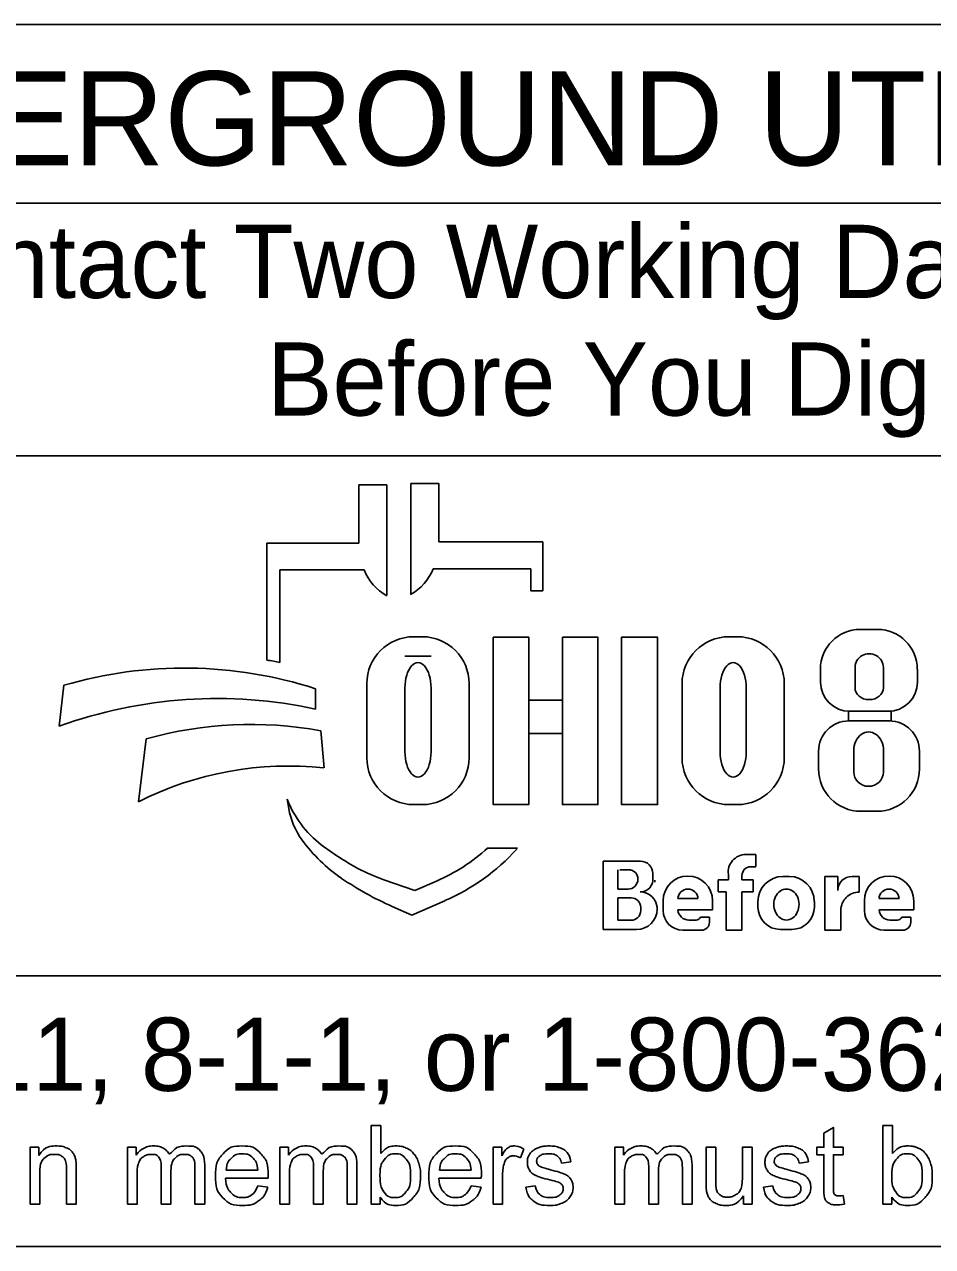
# Model space of a CAD drawing. Extents: x 0 to 34, y 0 to 22.
# Drawn here: x 2.906 to 4.643, y 8.702 to 11.04 of the extents above; entities that cross this region are included whole.
import ezdxf

# ---------------------------------------------------------------- set-up
doc = ezdxf.new("R2010")
doc.units = 0
doc.layers.add('SH_Data', color=7, linetype='Continuous')
doc.layers.add('SH_Text', color=7, linetype='Continuous')

msp = doc.modelspace()

# ---------------------------------------------------------------- linework, layer by layer
at = {"layer": 'SH_Data'}
for p, q in [((6.4396, 11.0398), (2.1896, 11.0398)), ((2.1896, 10.6983), (6.4396, 10.6983)), ((2.1896, 10.2149), (6.4396, 10.2149)), ((6.4396, 9.2202), (2.1896, 9.2202)), ((6.4396, 8.7023), (2.1896, 8.7023))]:
    msp.add_line(p, q, dxfattribs=at)
at = {"layer": 'SH_Text'}
for p, q in [((3.5456, 10.0479), (3.5456, 10.1593)), ((3.5456, 10.1593), (3.5993, 10.1593)), ((3.5993, 10.1593), (3.5993, 9.9473)), ((3.645, 9.9496), (3.645, 10.1617)), ((3.645, 10.1617), (3.6986, 10.1617)), ((3.6986, 10.1617), (3.6986, 10.0502)), ((3.3697, 9.824), (3.3697, 10.0479)), ((3.3697, 10.0479), (3.5456, 10.0479)), ((3.6986, 10.0502), (3.8978, 10.0502)), ((3.8978, 10.0502), (3.8978, 9.9564)), ((3.3949, 9.9964), (3.3949, 9.8196)), ((3.556, 9.9964), (3.3949, 9.9964)), ((3.8746, 9.9987), (3.6882, 9.9987)), ((3.8746, 9.9564), (3.8746, 9.9987)), ((3.8978, 9.9564), (3.8746, 9.9564)), ((3.6506, 9.8687), (3.6672, 9.8687)), ((4.2537, 9.8687), (4.2702, 9.8687)), ((4.5052, 9.8827), (4.5379, 9.8827)), ((3.6839, 9.8317), (3.6341, 9.8317)), ((4.4289, 9.7821), (4.4289, 9.8064)), ((4.4951, 9.7707), (4.4951, 9.81)), ((4.5492, 9.81), (4.5492, 9.7707)), ((4.6143, 9.8064), (4.6143, 9.7821)), ((2.9723, 9.6977), (2.9817, 9.7758)), ((3.5612, 9.6372), (3.5612, 9.7792)), ((3.6341, 9.6486), (3.6341, 9.7709)), ((3.6839, 9.7709), (3.6839, 9.6486)), ((3.7566, 9.7792), (3.7566, 9.6372)), ((4.1642, 9.6372), (4.1642, 9.7792)), ((4.2371, 9.6486), (4.2371, 9.7709)), ((4.2869, 9.7709), (4.2869, 9.6486)), ((4.3597, 9.7792), (4.3597, 9.6372)), ((3.463, 9.7693), (3.463, 9.7305)), ((4.5583, 9.7261), (4.4849, 9.7261)), ((4.4831, 9.7078), (4.5604, 9.7078)), ((3.4729, 9.6887), (3.4792, 9.6177)), ((3.1241, 9.5531), (3.1388, 9.6733)), ((4.4252, 9.6158), (4.4252, 9.6499)), ((4.4927, 9.6099), (4.4927, 9.6508)), ((4.5495, 9.6508), (4.5495, 9.6099)), ((4.6183, 9.6499), (4.6183, 9.6158)), ((3.4118, 9.5402), (3.4088, 9.5582)), ((3.6672, 9.5477), (3.6506, 9.5477)), ((4.2702, 9.5477), (4.2537, 9.5477)), ((4.5373, 9.5349), (4.5062, 9.5349)), ((3.7921, 9.4644), (3.8496, 9.4644)), ((4.286, 9.4521), (4.3055, 9.4521)), ((4.3055, 9.4521), (4.3055, 9.4291)), ((4.0134, 9.3086), (4.0134, 9.4393)), ((4.0134, 9.4393), (4.0846, 9.4393)), ((4.0414, 9.3858), (4.0414, 9.4228)), ((4.0666, 9.4228), (4.0453, 9.4228)), ((4.3055, 9.4287), (4.2953, 9.4287)), ((3.5937, 9.404), (3.6531, 9.3835)), ((3.6531, 9.3835), (3.6942, 9.4013)), ((4.1084, 9.4156), (4.1084, 9.4077)), ((4.2334, 9.3808), (4.2334, 9.4037)), ((4.2334, 9.4037), (4.2527, 9.4037)), ((4.2527, 9.4037), (4.2527, 9.4142)), ((4.2788, 9.4122), (4.2788, 9.4037)), ((4.2788, 9.4037), (4.3004, 9.4037)), ((4.3004, 9.4037), (4.3004, 9.3808)), ((4.3572, 9.4103), (4.3693, 9.4103)), ((4.4375, 9.3074), (4.4375, 9.4101)), ((4.4375, 9.4101), (4.462, 9.4101)), ((4.462, 9.4101), (4.462, 9.3832)), ((4.4893, 9.4101), (4.5031, 9.4101)), ((4.5031, 9.4101), (4.5031, 9.3804)), ((4.0608, 9.3858), (4.0414, 9.3858)), ((4.2483, 9.3808), (4.2334, 9.3808)), ((4.2483, 9.3074), (4.2483, 9.3808)), ((4.3004, 9.3808), (4.2788, 9.3808)), ((4.2788, 9.3808), (4.2788, 9.3074)), ((3.6471, 9.3365), (3.6097, 9.3529)), ((3.7104, 9.3639), (3.6471, 9.3365)), ((4.0414, 9.3264), (4.0414, 9.3693)), ((4.0414, 9.3693), (4.0669, 9.3693)), ((4.085, 9.3512), (4.085, 9.3448)), ((4.128, 9.3454), (4.128, 9.3638)), ((4.1945, 9.3678), (4.156, 9.3678)), ((4.2225, 9.3638), (4.2225, 9.3461)), ((4.3094, 9.3517), (4.3094, 9.3625)), ((4.4172, 9.3625), (4.4172, 9.3517)), ((4.5129, 9.3454), (4.5129, 9.3638)), ((4.5795, 9.3678), (4.5409, 9.3678)), ((4.6074, 9.3638), (4.6074, 9.3461)), ((4.1164, 9.3483), (4.1164, 9.3479)), ((4.2225, 9.3461), (4.1561, 9.3461)), ((4.177, 9.3269), (4.1911, 9.3269)), ((4.1997, 9.3324), (4.2166, 9.3324)), ((4.2166, 9.3324), (4.2166, 9.3226)), ((4.468, 9.3455), (4.468, 9.3074)), ((4.6074, 9.3461), (4.541, 9.3461)), ((4.5619, 9.3269), (4.576, 9.3269)), ((4.5846, 9.3324), (4.6015, 9.3324)), ((4.6015, 9.3324), (4.6015, 9.3226)), ((4.0771, 9.3086), (4.0134, 9.3086)), ((4.0667, 9.3264), (4.0414, 9.3264)), ((4.2013, 9.3074), (4.1659, 9.3074)), ((4.2788, 9.3074), (4.2483, 9.3074)), ((4.3744, 9.3089), (4.3522, 9.3089)), ((4.468, 9.3074), (4.4375, 9.3074)), ((4.5863, 9.3074), (4.5509, 9.3074))]:
    msp.add_line(p, q, dxfattribs=at)
for points in [[(3.8031, 9.8676), (3.871, 9.8676), (3.871, 9.5477), (3.8031, 9.5477)], [(3.9352, 9.8676), (4.0032, 9.8676), (4.0032, 9.5477), (3.9352, 9.5477)], [(4.0485, 9.8676), (4.1173, 9.8676), (4.1173, 9.5477), (4.0485, 9.5477)], [(3.871, 9.7477), (3.9352, 9.7477), (3.9352, 9.6837), (3.871, 9.6837)], [(4.4827, 9.7261), (4.5644, 9.7261), (4.5644, 9.7076), (4.4827, 9.7076)]]:
    msp.add_lwpolyline(points, close=True, dxfattribs=at)
for points in [[(3.5864, 8.7835), (3.5694, 8.7835), (3.5694, 8.9336), (3.5878, 8.9336), (3.5878, 8.8801)], [(4.4354, 8.8153), (4.4354, 8.878), (4.4218, 8.878), (4.4218, 8.8923), (4.4354, 8.8923), (4.4354, 8.9193), (4.4538, 8.9303), (4.4538, 8.8923), (4.4722, 8.8923), (4.4722, 8.878), (4.4538, 8.878), (4.4538, 8.8143)], [(4.5655, 8.7835), (4.5484, 8.7835), (4.5484, 8.9336), (4.5669, 8.9336), (4.5669, 8.8801)], [(2.9169, 8.7835), (2.9169, 8.8923), (2.9335, 8.8923), (2.9335, 8.8768)], [(3.1033, 8.7835), (3.1033, 8.8923), (3.1198, 8.8923), (3.1198, 8.877)], [(3.3947, 8.7835), (3.3947, 8.8923), (3.4112, 8.8923), (3.4112, 8.877)], [(3.8025, 8.7835), (3.8025, 8.8923), (3.8191, 8.8923), (3.8191, 8.8758)], [(3.8616, 8.8888), (3.8551, 8.8718)], [(4.0357, 8.7835), (4.0357, 8.8923), (4.0522, 8.8923), (4.0522, 8.877)], [(4.21, 8.8249), (4.21, 8.8923), (4.2285, 8.8923), (4.2285, 8.832)], [(4.2797, 8.8341), (4.2797, 8.8923), (4.2982, 8.8923), (4.2982, 8.7835), (4.2817, 8.7835)], [(3.9515, 8.8642), (3.9334, 8.8618)], [(4.4061, 8.8642), (4.388, 8.8618)], [(2.9354, 8.8429), (2.9354, 8.7835), (2.9169, 8.7835)], [(3.0053, 8.8504), (3.0053, 8.7835), (2.9869, 8.7835), (2.9869, 8.8496)], [(3.1218, 8.8399), (3.1218, 8.7835), (3.1033, 8.7835)], [(3.1864, 8.8467), (3.1864, 8.7835), (3.168, 8.7835), (3.168, 8.8541)], [(3.2509, 8.8582), (3.2509, 8.7835), (3.2324, 8.7835), (3.2324, 8.852)], [(3.292, 8.8483), (3.3527, 8.8483)], [(3.4131, 8.8399), (3.4131, 8.7835), (3.3947, 8.7835)], [(3.4778, 8.8467), (3.4778, 8.7835), (3.4594, 8.7835), (3.4594, 8.8541)], [(3.5422, 8.8582), (3.5422, 8.7835), (3.5238, 8.7835), (3.5238, 8.852)], [(3.7, 8.8483), (3.7607, 8.8483)], [(3.8209, 8.8405), (3.8209, 8.7835), (3.8025, 8.7835)], [(4.0541, 8.8399), (4.0541, 8.7835), (4.0357, 8.7835)], [(4.1188, 8.8467), (4.1188, 8.7835), (4.1004, 8.7835), (4.1004, 8.8541)], [(4.1832, 8.8582), (4.1832, 8.7835), (4.1648, 8.7835), (4.1648, 8.852)], [(3.3721, 8.8331), (3.2909, 8.8331)], [(3.3525, 8.8186), (3.3716, 8.8162)], [(3.7801, 8.8331), (3.6989, 8.8331)], [(3.7605, 8.8186), (3.7796, 8.8162)], [(3.8651, 8.816), (3.8833, 8.8188)], [(4.3197, 8.816), (4.3379, 8.8188)], [(3.5864, 8.7971), (3.5864, 8.7835)], [(4.2817, 8.7835), (4.2817, 8.7995)], [(4.4722, 8.7999), (4.4749, 8.7836)], [(4.5655, 8.7971), (4.5655, 8.7835)]]:
    msp.add_lwpolyline(points, dxfattribs=at)
for centre, radius, start, end in [((3.6474, 10.0332), 0.0985, 201.9296, 240.7469), ((3.5968, 10.0355), 0.0985, 299.2531, 338.0704), ((3.6506, 9.7792), 0.0895, 90, 180), ((3.6672, 9.7792), 0.0895, 0, 90), ((4.2537, 9.7792), 0.0895, 90, 180), ((4.2702, 9.7792), 0.0895, 0, 90), ((4.5052, 9.8064), 0.0763, 90, 180), ((4.5379, 9.8064), 0.0763, 0, 90), ((3.2416, 9.015), 0.8191, 79.2074, 81.0007), ((3.2118, 8.9897), 0.8191, 72.1402, 106.3144), ((4.4849, 9.7821), 0.056, 180, 270), ((4.5583, 9.7821), 0.056, 270, 0), ((3.2749, 8.8586), 0.8919, 77.8238, 109.8274), ((3.3388, 8.9689), 0.7322, 79.44, 105.8467), ((4.4831, 9.6499), 0.0579, 90, 180), ((4.5604, 9.6499), 0.0579, 0, 90), ((3.6506, 9.6372), 0.0895, 180, 270), ((3.6672, 9.6372), 0.0895, 270, 0), ((4.2537, 9.6372), 0.0895, 180, 270), ((4.2702, 9.6372), 0.0895, 270, 0), ((3.4108, 8.9857), 0.6357, 83.8248, 116.8021), ((4.5062, 9.6158), 0.081, 180, 270), ((4.5373, 9.6158), 0.081, 270, 0), ((3.5962, 9.6303), 0.2008, 201.0457, 232.5314), ((3.5531, 9.5643), 0.1433, 189.6817, 216.0884), ((3.6868, 9.6618), 0.3088, 216.0884, 235.7167), ((3.7887, 9.8815), 0.5173, 232.5314, 241.794), ((3.5508, 9.7318), 0.3602, 293.4582, 312.0712), ((3.5508, 9.7318), 0.401, 293.4582, 317.8286), ((4.286, 9.4186), 0.0335, 90, 187.5187), ((3.7035, 9.7227), 0.3371, 241.794, 250.9821), ((4.0626, 9.4059), 0.0169, 357.8325, 90), ((4.0846, 9.4156), 0.0238, 0, 90), ((4.2953, 9.4122), 0.0165, 90, 180), ((3.8533, 9.906), 0.6044, 235.7167, 246.2325), ((4.0608, 9.4046), 0.0187, 270, 2.0582), ((4.0842, 9.4048), 0.0243, 270, 6.6529), ((4.0948, 9.4034), 0.0175, 347.4023, 0), ((4.1752, 9.3638), 0.0473, 0, 180), ((4.3572, 9.3625), 0.0478, 90, 180), ((4.3693, 9.3625), 0.0478, 0, 90), ((4.4889, 9.3832), 0.0269, 89.2449, 180), ((4.5602, 9.3638), 0.0473, 0, 180), ((4.0843, 9.3485), 0.0321, 4.0748, 90), ((4.1753, 9.3668), 0.0193, 2.9632, 177.0368), ((4.5029, 9.3455), 0.0349, 89.6033, 180), ((4.5602, 9.3668), 0.0193, 2.9632, 177.0368), ((4.0669, 9.3512), 0.0181, 0, 90), ((4.0835, 9.3483), 0.033, 0, 11.7502), ((4.3522, 9.3517), 0.0428, 180, 270), ((4.3744, 9.3517), 0.0428, 270, 0), ((4.0667, 9.3448), 0.0184, 270, 0), ((4.0771, 9.3479), 0.0393, 270, 0), ((4.1659, 9.3454), 0.038, 180, 270), ((4.177, 9.3479), 0.021, 184.827, 270), ((4.1911, 9.3363), 0.00938, 270, 335.9979), ((4.5509, 9.3454), 0.038, 180, 270), ((4.5619, 9.3479), 0.021, 184.827, 270), ((4.576, 9.3363), 0.00938, 270, 335.9979), ((4.2013, 9.3226), 0.0152, 270, 0), ((4.5863, 9.3226), 0.0152, 270, 0)]:
    msp.add_arc(centre, radius, start, end, dxfattribs=at)
for centre, major_axis, ratio, start_param, end_param in [((3.659, 9.7709), (0, 0.0484), 0.514403, 4.712389, 7.853982), ((4.262, 9.7709), (0, 0.0484), 0.514403, 4.712389, 7.853982), ((4.5221, 9.81), (0.0271, 0), 0.969373, 0, 3.141593), ((4.5221, 9.7707), (0.0271, 0), 0.818453, 3.141593, 6.283185), ((4.5211, 9.6508), (0, 0.0358), 0.794529, 4.712389, 7.853982), ((3.659, 9.6486), (0, 0.0484), 0.514403, 1.570796, 4.712389), ((4.262, 9.6486), (0, 0.0484), 0.514403, 1.570796, 4.712389), ((4.5211, 9.6099), (0.0284, 0), 0.959837, 3.141593, 6.283185), ((4.3638, 9.3571), (0, 0.029), 0.832186, 4.712389, 7.853982), ((4.3638, 9.3571), (0, 0.0302), 0.797287, 1.570796, 4.712389)]:
    msp.add_ellipse(centre, major_axis=major_axis, ratio=ratio, start_param=start_param, end_param=end_param, dxfattribs=at)
for points in [[(2.9335, 8.8768), (2.9455, 8.8947), (2.9681, 8.8947), (2.978, 8.8947), (2.9862, 8.8912), (2.9944, 8.8877), (2.9985, 8.8819), (3.0026, 8.8762), (3.0043, 8.8683), (3.0053, 8.8632), (3.0053, 8.8504)], [(3.1198, 8.877), (3.1249, 8.885), (3.1335, 8.8898), (3.142, 8.8947), (3.1528, 8.8947), (3.1649, 8.8947), (3.1727, 8.8897), (3.1804, 8.8847), (3.1836, 8.8756), (3.1965, 8.8947), (3.2172, 8.8947), (3.2334, 8.8947), (3.2421, 8.8858), (3.2509, 8.8768), (3.2509, 8.8582)], [(3.3716, 8.8162), (3.3671, 8.7995), (3.3549, 8.7903), (3.3427, 8.7811), (3.3238, 8.7811), (3.2999, 8.7811), (3.2859, 8.7958), (3.2719, 8.8105), (3.2719, 8.837), (3.2719, 8.8644), (3.2861, 8.8796), (3.3002, 8.8947), (3.3227, 8.8947), (3.3445, 8.8947), (3.3584, 8.8799), (3.3722, 8.865), (3.3722, 8.8381), (3.3722, 8.8364), (3.3721, 8.8331)], [(3.4112, 8.877), (3.4163, 8.885), (3.4248, 8.8898), (3.4333, 8.8947), (3.4442, 8.8947), (3.4563, 8.8947), (3.464, 8.8897), (3.4718, 8.8847), (3.4749, 8.8756), (3.4879, 8.8947), (3.5086, 8.8947), (3.5248, 8.8947), (3.5335, 8.8858), (3.5422, 8.8768), (3.5422, 8.8582)], [(3.5878, 8.8801), (3.5995, 8.8947), (3.6176, 8.8947), (3.6276, 8.8947), (3.6366, 8.8907), (3.6456, 8.8866), (3.6513, 8.8793), (3.6571, 8.872), (3.6604, 8.8616), (3.6637, 8.8513), (3.6637, 8.8395), (3.6637, 8.8116), (3.6498, 8.7963), (3.636, 8.7811), (3.6167, 8.7811), (3.5974, 8.7811), (3.5864, 8.7971)], [(3.7796, 8.8162), (3.7751, 8.7995), (3.7629, 8.7903), (3.7507, 8.7811), (3.7317, 8.7811), (3.7079, 8.7811), (3.6939, 8.7958), (3.6799, 8.8105), (3.6799, 8.837), (3.6799, 8.8644), (3.6941, 8.8796), (3.7082, 8.8947), (3.7307, 8.8947), (3.7525, 8.8947), (3.7664, 8.8799), (3.7802, 8.865), (3.7802, 8.8381), (3.7802, 8.8364), (3.7801, 8.8331)], [(3.8191, 8.8758), (3.8254, 8.8874), (3.8308, 8.891), (3.8362, 8.8947), (3.8426, 8.8947), (3.8519, 8.8947), (3.8616, 8.8888)], [(3.8833, 8.8188), (3.8848, 8.8079), (3.8919, 8.802), (3.8989, 8.7962), (3.9116, 8.7962), (3.9243, 8.7962), (3.9305, 8.8014), (3.9366, 8.8065), (3.9366, 8.8135), (3.9366, 8.8198), (3.9312, 8.8234), (3.9274, 8.8258), (3.9123, 8.8296), (3.892, 8.8347), (3.8841, 8.8385), (3.8763, 8.8422), (3.8722, 8.8488), (3.8682, 8.8554), (3.8682, 8.8634), (3.8682, 8.8707), (3.8715, 8.8769), (3.8749, 8.8831), (3.8806, 8.8871), (3.8849, 8.8903), (3.8924, 8.8925), (3.8998, 8.8947), (3.9083, 8.8947), (3.9211, 8.8947), (3.9308, 8.891), (3.9405, 8.8873), (3.9451, 8.881), (3.9498, 8.8747), (3.9515, 8.8642)], [(4.0522, 8.877), (4.0573, 8.885), (4.0658, 8.8898), (4.0743, 8.8947), (4.0852, 8.8947), (4.0973, 8.8947), (4.105, 8.8897), (4.1128, 8.8847), (4.1159, 8.8756), (4.1289, 8.8947), (4.1496, 8.8947), (4.1658, 8.8947), (4.1745, 8.8858), (4.1832, 8.8768), (4.1832, 8.8582)], [(4.3379, 8.8188), (4.3394, 8.8079), (4.3464, 8.802), (4.3535, 8.7962), (4.3661, 8.7962), (4.3789, 8.7962), (4.385, 8.8014), (4.3912, 8.8065), (4.3912, 8.8135), (4.3912, 8.8198), (4.3857, 8.8234), (4.3819, 8.8258), (4.3669, 8.8296), (4.3466, 8.8347), (4.3387, 8.8385), (4.3309, 8.8422), (4.3268, 8.8488), (4.3228, 8.8554), (4.3228, 8.8634), (4.3228, 8.8707), (4.3261, 8.8769), (4.3294, 8.8831), (4.3352, 8.8871), (4.3395, 8.8903), (4.3469, 8.8925), (4.3544, 8.8947), (4.3629, 8.8947), (4.3757, 8.8947), (4.3854, 8.891), (4.3951, 8.8873), (4.3997, 8.881), (4.4043, 8.8747), (4.4061, 8.8642)], [(4.5669, 8.8801), (4.5785, 8.8947), (4.5967, 8.8947), (4.6067, 8.8947), (4.6157, 8.8907), (4.6246, 8.8866), (4.6304, 8.8793), (4.6362, 8.872), (4.6395, 8.8616), (4.6427, 8.8513), (4.6427, 8.8395), (4.6427, 8.8116), (4.6289, 8.7963), (4.6151, 8.7811), (4.5957, 8.7811), (4.5765, 8.7811), (4.5655, 8.7971)], [(2.9869, 8.8496), (2.9869, 8.8609), (2.9847, 8.8665), (2.9826, 8.872), (2.9771, 8.8754), (2.9716, 8.8787), (2.9642, 8.8787), (2.9525, 8.8787), (2.9439, 8.8712), (2.9354, 8.8637), (2.9354, 8.8429)], [(3.168, 8.8541), (3.168, 8.8664), (3.1635, 8.8726), (3.159, 8.8787), (3.1487, 8.8787), (3.1409, 8.8787), (3.1343, 8.8746), (3.1277, 8.8705), (3.1247, 8.8626), (3.1218, 8.8547), (3.1218, 8.8399)], [(3.2324, 8.852), (3.2324, 8.863), (3.2306, 8.8679), (3.2289, 8.8728), (3.2241, 8.8757), (3.2194, 8.8787), (3.2131, 8.8787), (3.2016, 8.8787), (3.194, 8.8711), (3.1864, 8.8634), (3.1864, 8.8467)], [(3.3527, 8.8483), (3.3515, 8.862), (3.3458, 8.8689), (3.337, 8.8796), (3.3229, 8.8796), (3.3102, 8.8796), (3.3015, 8.8711), (3.2929, 8.8625), (3.292, 8.8483)], [(3.4594, 8.8541), (3.4594, 8.8664), (3.4549, 8.8726), (3.4504, 8.8787), (3.4401, 8.8787), (3.4323, 8.8787), (3.4257, 8.8746), (3.4191, 8.8705), (3.4161, 8.8626), (3.4131, 8.8547), (3.4131, 8.8399)], [(3.5238, 8.852), (3.5238, 8.863), (3.522, 8.8679), (3.5202, 8.8728), (3.5155, 8.8757), (3.5108, 8.8787), (3.5044, 8.8787), (3.493, 8.8787), (3.4854, 8.8711), (3.4778, 8.8634), (3.4778, 8.8467)], [(3.5862, 8.8387), (3.5862, 8.8191), (3.5915, 8.8104), (3.6002, 8.7962), (3.615, 8.7962), (3.6271, 8.7962), (3.6359, 8.8067), (3.6447, 8.8172), (3.6447, 8.838), (3.6447, 8.8593), (3.6362, 8.8695), (3.6278, 8.8796), (3.6159, 8.8796), (3.6038, 8.8796), (3.595, 8.8691), (3.5862, 8.8586), (3.5862, 8.8387)], [(3.7607, 8.8483), (3.7595, 8.862), (3.7538, 8.8689), (3.7449, 8.8796), (3.7309, 8.8796), (3.7182, 8.8796), (3.7095, 8.8711), (3.7009, 8.8625), (3.7, 8.8483)], [(3.8551, 8.8718), (3.8484, 8.8757), (3.8416, 8.8757), (3.8356, 8.8757), (3.8308, 8.8721), (3.826, 8.8684), (3.824, 8.862), (3.8209, 8.8521), (3.8209, 8.8405)], [(3.9334, 8.8618), (3.9322, 8.8702), (3.9263, 8.8749), (3.9204, 8.8796), (3.9096, 8.8796), (3.8969, 8.8796), (3.8915, 8.8754), (3.886, 8.8712), (3.886, 8.8656), (3.886, 8.862), (3.8883, 8.8591), (3.8906, 8.8561), (3.8954, 8.8542), (3.8981, 8.8531), (3.9117, 8.8494), (3.9313, 8.8442), (3.939, 8.8409), (3.9468, 8.8376), (3.9512, 8.8312), (3.9556, 8.8249), (3.9556, 8.8155), (3.9556, 8.8063), (3.9502, 8.7981), (3.9448, 8.79), (3.9347, 8.7855), (3.9245, 8.7811), (3.9117, 8.7811), (3.8905, 8.7811), (3.8793, 8.7899), (3.8682, 8.7987), (3.8651, 8.816)], [(4.1004, 8.8541), (4.1004, 8.8664), (4.0959, 8.8726), (4.0914, 8.8787), (4.0811, 8.8787), (4.0733, 8.8787), (4.0667, 8.8746), (4.0601, 8.8705), (4.0571, 8.8626), (4.0541, 8.8547), (4.0541, 8.8399)], [(4.1648, 8.852), (4.1648, 8.863), (4.163, 8.8679), (4.1612, 8.8728), (4.1565, 8.8757), (4.1518, 8.8787), (4.1454, 8.8787), (4.134, 8.8787), (4.1264, 8.8711), (4.1188, 8.8634), (4.1188, 8.8467)], [(4.388, 8.8618), (4.3868, 8.8702), (4.3809, 8.8749), (4.375, 8.8796), (4.3642, 8.8796), (4.3515, 8.8796), (4.346, 8.8754), (4.3406, 8.8712), (4.3406, 8.8656), (4.3406, 8.862), (4.3429, 8.8591), (4.3451, 8.8561), (4.3499, 8.8542), (4.3527, 8.8531), (4.3663, 8.8494), (4.3858, 8.8442), (4.3936, 8.8409), (4.4014, 8.8376), (4.4058, 8.8312), (4.4102, 8.8249), (4.4102, 8.8155), (4.4102, 8.8063), (4.4048, 8.7981), (4.3994, 8.79), (4.3893, 8.7855), (4.3791, 8.7811), (4.3663, 8.7811), (4.345, 8.7811), (4.3339, 8.7899), (4.3228, 8.7987), (4.3197, 8.816)], [(4.5653, 8.8387), (4.5653, 8.8191), (4.5706, 8.8104), (4.5793, 8.7962), (4.5941, 8.7962), (4.6062, 8.7962), (4.615, 8.8067), (4.6237, 8.8172), (4.6237, 8.838), (4.6237, 8.8593), (4.6153, 8.8695), (4.6069, 8.8796), (4.5949, 8.8796), (4.5829, 8.8796), (4.5741, 8.8691), (4.5653, 8.8586), (4.5653, 8.8387)], [(3.2909, 8.8331), (3.292, 8.8152), (3.3011, 8.8057), (3.3102, 8.7962), (3.3238, 8.7962), (3.334, 8.7962), (3.3412, 8.8015), (3.3483, 8.8069), (3.3525, 8.8186)], [(3.6989, 8.8331), (3.7, 8.8152), (3.7091, 8.8057), (3.7182, 8.7962), (3.7318, 8.7962), (3.742, 8.7962), (3.7491, 8.8015), (3.7563, 8.8069), (3.7605, 8.8186)], [(4.2817, 8.7995), (4.269, 8.7811), (4.2472, 8.7811), (4.2376, 8.7811), (4.2292, 8.7848), (4.2209, 8.7885), (4.2168, 8.794), (4.2128, 8.7996), (4.2112, 8.8077), (4.21, 8.8131), (4.21, 8.8249)], [(4.2285, 8.832), (4.2285, 8.8176), (4.2296, 8.8125), (4.2313, 8.8053), (4.237, 8.8011), (4.2426, 8.797), (4.2509, 8.797), (4.2592, 8.797), (4.2664, 8.8012), (4.2737, 8.8055), (4.2767, 8.8128), (4.2797, 8.8201), (4.2797, 8.8341)], [(4.4749, 8.7836), (4.4671, 8.782), (4.4609, 8.782), (4.4509, 8.782), (4.4454, 8.7852), (4.4399, 8.7884), (4.4376, 8.7935), (4.4354, 8.7987), (4.4354, 8.8153)], [(4.4538, 8.8143), (4.4538, 8.8063), (4.4548, 8.8041), (4.4557, 8.8018), (4.4579, 8.8005), (4.4601, 8.7992), (4.4642, 8.7992), (4.4672, 8.7992), (4.4722, 8.7999)]]:
    msp.add_open_spline(points, degree=3, dxfattribs=at)

# ---------------------------------------------------------------- texts
for s, height, p in [('UNDERGROUND UTILITIES', 0.18, (2.3178, 10.7702)), ('Contact Two Working Days', 0.14, (2.6093, 10.5167)), ('Before You Dig', 0.14, (3.3704, 10.2917)), ('OHIO811, 8-1-1, or 1-800-362-2764', 0.14, (2.2341, 9.0002))]:
    msp.add_text(s, height=height, dxfattribs=at).set_placement(p)

doc.saveas('drawing.dxf')
